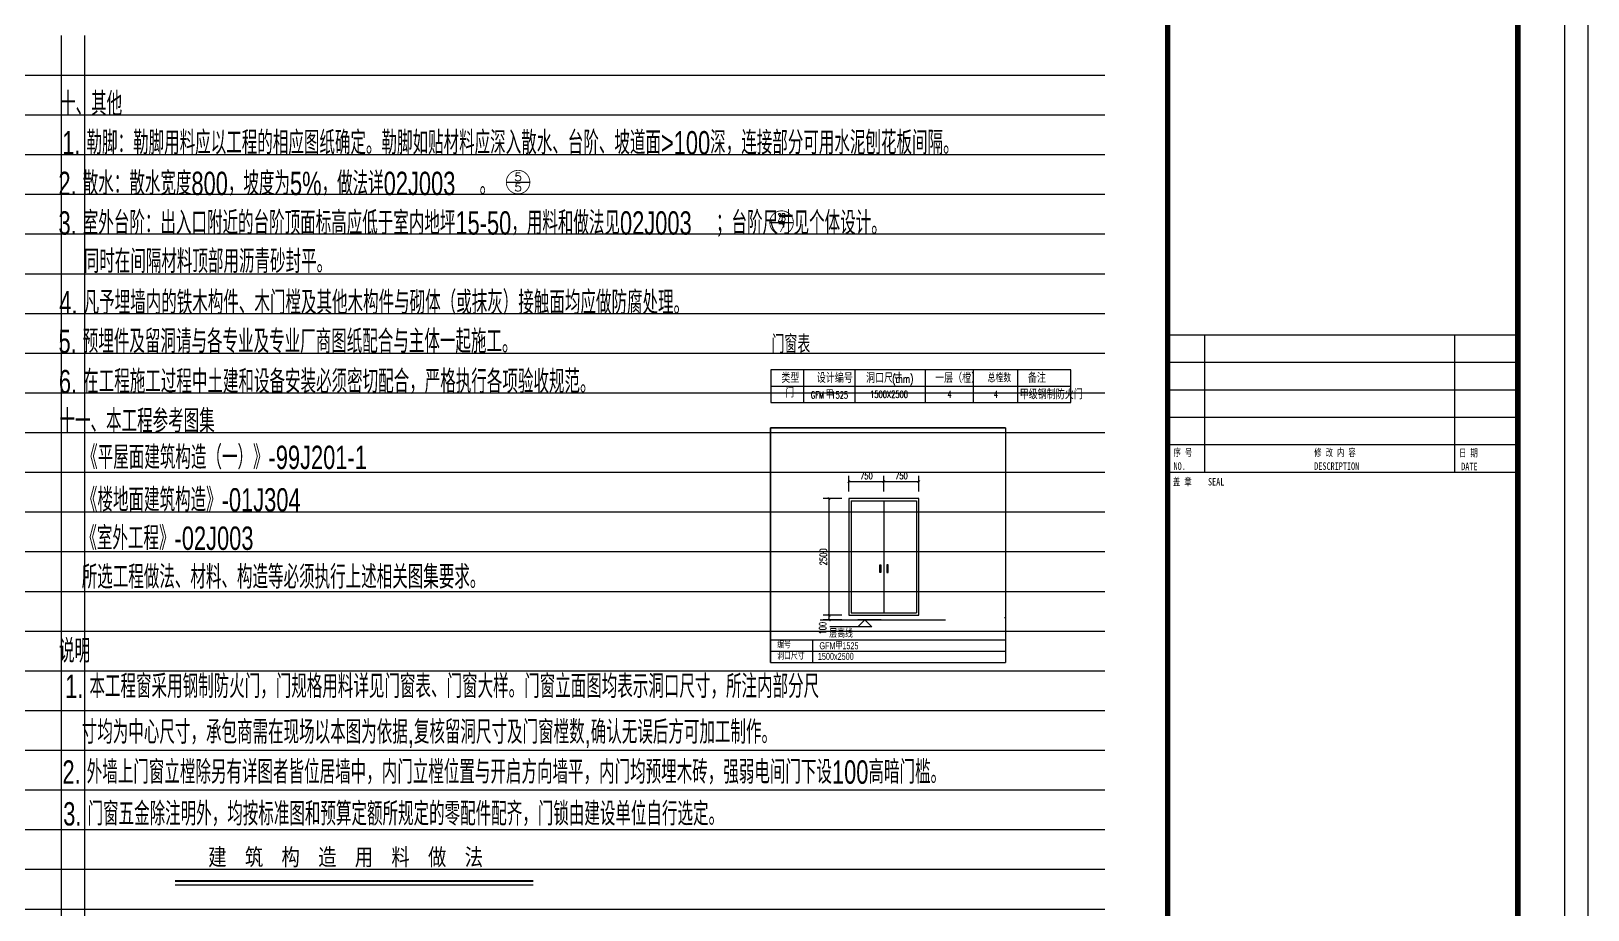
# Model space of a CAD drawing. Extents: x 17032 to 90126, y 10699 to 170399.
# Drawn here: x 56786 to 90126, y 117527 to 136336 of the extents above; entities that cross this region are included whole.
import ezdxf
from ezdxf.enums import TextEntityAlignment as Align

# ---------------------------------------------------------------- set-up
doc = ezdxf.new("R2010")
doc.units = 0
doc.header["$LTSCALE"] = 1000
doc.header["$MEASUREMENT"] = 0
for name, color, linetype in [('2017_11-sheet-R$0$C-SHET-TTLB', 11, 'Continuous'), ('2017_11-sheet-R2$0$C-SHET-TTLB', 11, 'Continuous'), ('C-SHET-TTLB', 11, 'Continuous'), ('DIM_ELEV', 3, 'Continuous'), ('DOTE', 1, 'Continuous'), ('P-FRAME', 254, 'Continuous'), ('PUB_DIM', 3, 'Continuous'), ('PUB_TAB', 7, 'Continuous'), ('PUB_TEXT', 7, 'Continuous'), ('图层1', 254, 'Continuous'), ('防火分区', 7, 'Continuous')]:
    doc.layers.add(name, color=color, linetype=linetype)
doc.styles.add('2017_11-sheet-R$0$SHEET-ECADI', font='simhei.ttf', dxfattribs={"width": 0.7})
doc.styles.add('2017_11-sheet-R2$0$SHEET-ECADI', font='simhei.ttf', dxfattribs={"width": 0.7})
doc.styles.add('_TCH_DIM', font='SIMPLEX', dxfattribs={"bigfont": 'GBCBIG'})
doc.styles.add('_TCH_DIM_T3', font='SIMPLEX', dxfattribs={"width": 0.705882, "bigfont": 'GBCBIG'})
doc.styles.add('_TCH_WDTABLE', font='SIMPLEX', dxfattribs={"bigfont": 'GBCBIG'})
doc.styles.add('COMP', font='COMPLEX', dxfattribs={"bigfont": 'hztxt'})
doc.styles.add('HT', font='simhei.ttf', dxfattribs={"height": 4})
doc.styles.add('SMEDI', font='smsim.shx', dxfattribs={"width": 0.7, "bigfont": 'smfs.shx'})
doc.dimstyles.new('_TCH_ARCH&&50', dxfattribs={"dimtxt": 148.75, "dimasz": 50, "dimexe": 125, "dimexo": 150, "dimgap": 50, "dimtad": 1, "dimdec": 0, "dimzin": 0, "dimdsep": 46, "dimtxsty": '_TCH_DIM_T3', "dimblk": 'ARCHTICK', "dimcen": 0.09, "dimclrt": 7, "dimazin": 2, "dimtfac": 1, "dimtdec": 0, "dimtix": 1, "dimtmove": 2, "dimatfit": 3, "dimfxl": 1, "dimtolj": 1, "dimtzin": 0, "dimarcsym": 0})

# ---------------------------------------------------------------- blocks, each defined once
blk = doc.blocks.new('2017_11-sheet-R', base_point=(415, 5))
at = {"layer": '2017_11-sheet-R$0$C-SHET-TTLB'}
blk.add_line((340, 292), (414.5, 292), dxfattribs=at)
at = {"layer": '2017_11-sheet-R$0$C-SHET-TTLB', "style": '2017_11-sheet-R$0$SHEET-ECADI', "width": 0.7}
blk.add_text('盖 章    SEAL', height=1.6, dxfattribs=at).set_placement((341.13, 289.12))
blk = doc.blocks.new('2017_11-sheet-R2', base_point=(415, 5))
at = {"layer": '2017_11-sheet-R2$0$C-SHET-TTLB'}
for p, q in [((340, 321.38), (414.5, 321.38)), ((347.91, 321.38), (347.91, 292)), ((401.42, 321.38), (401.42, 292)), ((340, 315.5), (414.5, 315.5)), ((340, 309.63), (414.5, 309.63)), ((340, 303.75), (414.5, 303.75)), ((340, 297.88), (414.5, 297.88)), ((340, 292), (414.5, 292))]:
    blk.add_line(p, q, dxfattribs=at)
at = {"layer": '2017_11-sheet-R2$0$C-SHET-TTLB', "style": '2017_11-sheet-R2$0$SHEET-ECADI', "width": 0.7}
for s, p in [('序 号', (341.27, 295.38)), ('修 改 内 容', (371.39, 295.38)), ('日 期', (402.4, 295.3)), ('NO.', (341.27, 292.47)), ('DESCRIPTION', (371.39, 292.47)), ('DATE', (402.87, 292.4))]:
    blk.add_text(s, height=1.6, dxfattribs=at).set_placement(p)
blk = doc.blocks.new('tukuang')
at = {"layer": 'C-SHET-TTLB'}
for points in [[(75902, 21920), (75902, -21080), (15502, -21080), (15502, 21920)], [(75402, 21420), (75402, -20580), (16002, -20580), (16002, 21420)]]:
    blk.add_lwpolyline(points, close=True, dxfattribs=at)
at = {"layer": 'C-SHET-TTLB', "const_width": 120}
blk.add_lwpolyline([(17842, 20420), (74402, 20420), (74402, -19580), (17842, -19580)], close=True, dxfattribs=at)
at = {"layer": 'C-SHET-TTLB'}
blk.add_lwpolyline([(66902, 20420, 120, 120, 0), (66902, -19580, 90, 90, 0)], format="xyseb", dxfattribs=at)
at = {"layer": 'C-SHET-TTLB', "xscale": 100, "yscale": 100, "zscale": 100}
for name in ['2017_11-sheet-R2', '2017_11-sheet-R']:
    blk.add_blockref(name, (74402, -19580), dxfattribs=at)
blk = doc.blocks.new('_INDEX2')
blk.add_line((-0.5, 0), (0.5, 0))
at = {"const_width": 0.035}
blk.add_lwpolyline([(-0.5, 0, 1), (0.5, 0, 1)], format="xyb", close=True, dxfattribs=at)
at = {"style": 'COMP'}
for tag, width, p, p2 in [('1', 2.333333, (-0.17, 0.05), (0.17, 0.05)), ('-', 1.166667, (-0.17, -0.39), (0.17, -0.39))]:
    blk.add_attdef(tag, text='', height=0.34, dxfattribs=dict(at, width=width)).set_placement(p, p2, align=Align.FIT)
blk = doc.blocks.new('_ArchTick')
at = {"color": 0, "linetype": 'ByBlock', "const_width": 0.4}
blk.add_lwpolyline([(-0.5, -0.5), (0.5, 0.5)], dxfattribs=at)
blk = doc.blocks.new('*D59')
at = {"layer": 'Defpoints', "color": 0}
for p in [(75050, 126693), (74300, 126332), (75050, 126332)]:
    blk.add_point(p, dxfattribs=at)
at = {"layer": 'PUB_DIM', "color": 0, "lineweight": -2}
for p, q in [((74300, 126482), (74300, 126818)), ((74300, 126693), (75050, 126693)), ((75050, 126482), (75050, 126818))]:
    blk.add_line(p, q, dxfattribs=at)
at = {"layer": 'PUB_DIM', "color": 0, "lineweight": -2, "xscale": 50, "yscale": 50, "zscale": 50, "rotation": 180}
blk.add_blockref('_ArchTick', (74300, 126693), dxfattribs=at)
at = {"layer": 'PUB_DIM', "color": 0, "lineweight": -2, "xscale": 50, "yscale": 50, "zscale": 50}
blk.add_blockref('_ArchTick', (75050, 126693), dxfattribs=at)
at = {"layer": 'PUB_DIM', "color": 7, "insert": (74675, 126817), "char_height": 148.8, "attachment_point": 5, "style": '_TCH_DIM_T3'}
blk.add_mtext('\\A1;750', dxfattribs=at)
blk = doc.blocks.new('*D60')
at = {"layer": 'Defpoints', "color": 0}
for p in [(75800, 126693), (75050, 126332), (75800, 126332)]:
    blk.add_point(p, dxfattribs=at)
at = {"layer": 'PUB_DIM', "color": 0, "lineweight": -2}
for p, q in [((75050, 126482), (75050, 126818)), ((75050, 126693), (75800, 126693)), ((75800, 126482), (75800, 126818))]:
    blk.add_line(p, q, dxfattribs=at)
at = {"layer": 'PUB_DIM', "color": 0, "lineweight": -2, "xscale": 50, "yscale": 50, "zscale": 50, "rotation": 180}
blk.add_blockref('_ArchTick', (75050, 126693), dxfattribs=at)
at = {"layer": 'PUB_DIM', "color": 0, "lineweight": -2, "xscale": 50, "yscale": 50, "zscale": 50}
blk.add_blockref('_ArchTick', (75800, 126693), dxfattribs=at)
at = {"layer": 'PUB_DIM', "color": 7, "insert": (75425, 126817), "char_height": 148.8, "attachment_point": 5, "style": '_TCH_DIM_T3'}
blk.add_mtext('\\A1;750', dxfattribs=at)
blk = doc.blocks.new('*D61')
at = {"layer": 'Defpoints', "color": 0}
for p in [(73875, 123832), (74300, 123832), (74300, 123732)]:
    blk.add_point(p, dxfattribs=at)
at = {"layer": 'PUB_DIM', "color": 0, "lineweight": -2}
for p, q in [((74150, 123832), (73750, 123832)), ((74150, 123732), (73750, 123732)), ((73875, 123732), (73875, 123832))]:
    blk.add_line(p, q, dxfattribs=at)
at = {"layer": 'PUB_DIM', "color": 0, "lineweight": -2, "xscale": 50, "yscale": 50, "zscale": 50}
for p, rotation in [((73875, 123832), 90), ((73875, 123732), 270)]:
    blk.add_blockref('_ArchTick', p, dxfattribs=dict(at, rotation=rotation))
at = {"layer": 'PUB_DIM', "color": 7, "insert": (73738, 123557), "char_height": 148.8, "attachment_point": 5, "rotation": 90, "style": '_TCH_DIM_T3'}
blk.add_mtext('\\A1;100', dxfattribs=at)
blk = doc.blocks.new('*D62')
at = {"layer": 'Defpoints', "color": 0}
for p in [(73875, 126332), (74300, 126332), (74300, 123832)]:
    blk.add_point(p, dxfattribs=at)
at = {"layer": 'PUB_DIM', "color": 0, "lineweight": -2}
for p, q in [((74150, 126332), (73750, 126332)), ((73875, 123832), (73875, 126332)), ((74150, 123832), (73750, 123832))]:
    blk.add_line(p, q, dxfattribs=at)
at = {"layer": 'PUB_DIM', "color": 0, "lineweight": -2, "xscale": 50, "yscale": 50, "zscale": 50}
for p, rotation in [((73875, 126332), 90), ((73875, 123832), 270)]:
    blk.add_blockref('_ArchTick', p, dxfattribs=dict(at, rotation=rotation))
at = {"layer": 'PUB_DIM', "color": 7, "insert": (73751, 125082), "char_height": 148.8, "attachment_point": 5, "rotation": 90, "style": '_TCH_DIM_T3'}
blk.add_mtext('\\A1;2500', dxfattribs=at)

msp = doc.modelspace()

# ---------------------------------------------------------------- linework, layer by layer
msp.add_line((73523.4, 123303.5), (73523.4, 122823.5))
at = {"layer": 'Defpoints', "color": 251}
for p, q in [((57432, 136244.2), (57432, 98308.7)), ((57932, 136244.2), (57932, 98308.7)), ((32126.1, 135394.2), (79778.2, 135394.2)), ((32126.1, 134544.2), (79778.2, 134544.2)), ((32126.1, 133694.2), (79778.2, 133694.2)), ((32126.1, 132844.2), (79778.2, 132844.2)), ((32126.1, 131994.2), (79778.2, 131994.2)), ((32126.1, 131144.2), (79778.2, 131144.2)), ((32126.1, 130294.2), (79778.2, 130294.2)), ((32126.1, 129444.2), (79778.2, 129444.2)), ((32126.1, 128594.2), (79778.2, 128594.2)), ((32126.1, 127744.2), (79778.2, 127744.2)), ((32126.1, 126894.2), (79778.2, 126894.2)), ((32126.1, 126044.2), (79778.2, 126044.2)), ((32126.1, 125194.2), (79778.2, 125194.2)), ((32126.1, 124344.2), (79778.2, 124344.2)), ((32126.1, 123494.2), (79778.2, 123494.2)), ((32126.1, 122644.2), (79778.2, 122644.2)), ((32126.1, 121794.2), (79778.2, 121794.2)), ((32126.1, 120944.2), (79778.2, 120944.2)), ((32126.1, 120094.2), (79778.2, 120094.2)), ((32126.1, 119244.2), (79778.2, 119244.2)), ((32126.1, 118394.2), (79778.2, 118394.2)), ((32126.1, 117544.2), (79778.2, 117544.2))]:
    msp.add_line(p, q, dxfattribs=at)
at = {"layer": 'DIM_ELEV'}
for p, q in [((74643.7, 123731.5), (74493.7, 123581.5)), ((74993.7, 123731.5), (74493.7, 123731.5)), ((74643.7, 123731.5), (74793.7, 123581.5)), ((74793.7, 123581.5), (73893.7, 123581.5))]:
    msp.add_line(p, q, dxfattribs=at)
at = {"layer": 'DOTE'}
for p, q in [((73686.3, 123731.5), (76368.9, 123731.5)), ((77632.9, 123787.4), (77656.6, 123787.4))]:
    msp.add_line(p, q, dxfattribs=at)
at = {"layer": 'P-FRAME', "ltscale": 0.01}
for p, q in [((75799.7, 126331.5), (74299.7, 126331.5)), ((74299.7, 126331.5), (74299.7, 123831.5)), ((74349.7, 126281.5), (74349.7, 123881.5)), ((74349.7, 126281.5), (75749.7, 126281.5)), ((75049.7, 126281.5), (75049.7, 123881.5)), ((75749.7, 126281.5), (75749.7, 123881.5)), ((75799.7, 123831.5), (75799.7, 126331.5)), ((74299.7, 123831.5), (75799.7, 123831.5)), ((74349.7, 123881.5), (75749.7, 123881.5))]:
    msp.add_line(p, q, dxfattribs=at)
for points in [[(74959.8, 124910.8), (74986.7, 124910.8), (74986.7, 124745.8), (74959.8, 124745.8)], [(75139.5, 124910.8), (75112.6, 124910.8), (75112.6, 124745.8), (75139.5, 124745.8)]]:
    msp.add_lwpolyline(points, close=True, dxfattribs=at)
at = {"layer": 'PUB_TAB'}
for points in [[(79052.5, 128384.5), (79052.5, 129084.5), (72629.9, 129084.5), (72629.9, 128384.5)], [(73329.9, 129084.5), (73329.9, 128384.5)], [(74429.9, 129084.5), (74429.9, 128384.5)], [(75929.9, 129084.5), (75929.9, 128384.5)], [(76965, 129084.5), (76965, 128384.5)], [(76965, 129084.5), (76965, 128384.5)], [(76965, 129084.5), (76965, 128384.5)], [(77913, 129084.5), (77913, 128384.5)], [(72629.9, 128734.5), (79052.5, 128734.5)], [(72629.9, 128384.5), (79052.5, 128384.5)]]:
    msp.add_lwpolyline(points, dxfattribs=at)
at = {"layer": '图层1'}
for p, q in [((72623.4, 127841.7), (77656.6, 127841.7)), ((72623.4, 127841.7), (72623.4, 122823.5)), ((77656.6, 127841.7), (77656.6, 122823.5)), ((72623.4, 123303.5), (77656.6, 123303.5)), ((72623.4, 123063.5), (77656.6, 123063.5)), ((72623.4, 122823.5), (77656.6, 122823.5))]:
    msp.add_line(p, q, dxfattribs=at)
for points in [[(77656.6, 127841.7), (72623.4, 127841.7)], [(72623.4, 122823.5), (72623.4, 127841.7), (77656.6, 127841.7)]]:
    msp.add_lwpolyline(points, dxfattribs=at)
at = {"layer": '防火分区'}
msp.add_line((59869.6, 118063.5), (67541.5, 118063.5), dxfattribs=at)
at = {"layer": '防火分区', "const_width": 40}
msp.add_lwpolyline([(59869.6, 118143.5), (67541.5, 118143.5)], dxfattribs=at)

# ---------------------------------------------------------------- block references
at = {"layer": 'C-SHET-TTLB'}
msp.add_blockref('tukuang', (14224.3, 117778.3), dxfattribs=at)
at = {"layer": 'PUB_TEXT', "color": 7}
ref = msp.add_blockref('_INDEX2', (67215.3, 133104.2), dxfattribs=dict(at, xscale=504, yscale=504, zscale=504))
ref.add_attrib('1', '5', dxfattribs={"layer": '0', "height": 171.4, "style": 'COMP', "width": 1.5}).set_placement((67129.6, 133129.4), (67301, 133129.4), align=Align.FIT)
ref.add_attrib('-', '5', dxfattribs={"layer": '0', "height": 171.4, "style": 'COMP', "width": 1.5}).set_placement((67129.6, 132907.7), (67301, 132907.7), align=Align.FIT)
ref = msp.add_blockref('_INDEX2', (72858.8, 132238.2), dxfattribs=dict(at, xscale=504, yscale=504, zscale=504))
ref.add_attrib('1', '2B', dxfattribs={"layer": '0', "height": 171.36, "style": 'COMP', "width": 0.567568}).set_placement((72773.1, 132263.4), (72944.5, 132263.4), align=Align.FIT)
ref.add_attrib('-', '7', dxfattribs={"layer": '0', "height": 171.4, "style": 'COMP', "width": 1.5}).set_placement((72773.1, 132041.6), (72944.5, 132041.6), align=Align.FIT)

# ---------------------------------------------------------------- texts
at = {"layer": 'PUB_TAB', "style": '_TCH_WDTABLE'}
for s, height, p in [('门窗表', 385.82, (72640.4, 129443.7)), ('一层（樘）', 192.91, (76146.7, 128809.5)), ('类型', 192.91, (72854.3, 128809.5)), ('门', 192.9, (72933, 128496.3)), ('设计编号', 192.91, (73612.8, 128809.5)), ('洞口尺寸', 192.91, (74667.6, 128809.5)), ('总樘数', 168.79, (77269.6, 128822)), ('备注', 192.91, (78133.3, 128809.5)), ('甲', 168.8, (73800.9, 128472)), ('甲级钢制防火门', 192.91, (77957.7, 128459.5))]:
    msp.add_text(s, height=height, dxfattribs=at).set_placement(p)
at = {"layer": 'PUB_TAB', "style": '_TCH_WDTABLE', "width": 0.705882}
for s, height, p in [('(mm)', 170, (75229.3, 128809.5)), ('GFM', 148.75, (73485.9, 128472)), ('1525', 148.75, (73923.8, 128472)), ('1500X2500', 148.75, (74754.9, 128485.1))]:
    msp.add_text(s, height=height, dxfattribs=at).set_placement(p)
at = {"layer": 'PUB_TAB', "color": 5, "style": '_TCH_WDTABLE', "width": 0.705882}
for p in [(76409.9, 128485.1), (77401.5, 128485.1)]:
    msp.add_text('4', height=148.8, dxfattribs=at).set_placement(p)
at = {"layer": 'PUB_TEXT', "color": 7}
for s, height, style, width, p in [('十、其他', 500, 'SMEDI', 0.7, (57406.6, 134529.4)), ('1. 勒脚：勒脚用料应以工程的相应图纸确定。勒脚如贴材料应深入散水、台阶、坡道面>100深，连接部分可用水泥刨花板间隔。', 500, 'SMEDI', 0.7, (57452.3, 133697.5)), ('2. 散水：散水宽度800，坡度为5%%%，做法详02J003    。', 500, 'SMEDI', 0.7, (57371.2, 132827.6)), ('3. 室外台阶：出入口附近的台阶顶面标高应低于室内地坪15-50，用料和做法见02J003    ；台阶尺寸见个体设计。', 500, 'SMEDI', 0.7, (57372.6, 131980.2)), ('同时在间隔材料顶部用沥青砂封平。', 500, 'SMEDI', 0.7, (57913.4, 131157.7)), ('4. 凡予埋墙内的铁木构件、木门樘及其他木构件与砌体（或抹灰）接触面均应做防腐处理。', 500, 'SMEDI', 0.7, (57389.9, 130275.6)), ('5. 预埋件及留洞请与各专业及专业厂商图纸配合与主体一起施工。', 500, 'SMEDI', 0.7, (57372.8, 129444.7)), ('6. 在工程施工过程中土建和设备安装必须密切配合，严格执行各项验收规范。', 500, 'SMEDI', 0.7, (57380.9, 128584.8)), ('十一、本工程参考图集', 500, 'SMEDI', 0.7, (57393.8, 127739.3)), ('《平屋面建筑构造（一）》-99J201-1', 500, 'SMEDI', 0.7, (57880.5, 126962.5)), ('《楼地面建筑构造》-01J304', 500, 'SMEDI', 0.7, (57873.9, 126053.1)), ('《室外工程》-02J003', 500, 'SMEDI', 0.7, (57862.4, 125231.8)), (' 所选工程做法、材料、构造等必须执行上述相关图集要求。', 500, 'SMEDI', 0.7, (57739.7, 124402.2)), ('说明', 500, 'SMEDI', 0.7, (57384.4, 122819.5)), ('1. 本工程窗采用钢制防火门，门规格用料详见门窗表、门窗大样。门窗立面图均表示洞口尺寸，所注内部分尺', 500, 'SMEDI', 0.7, (57514.8, 122060.5)), ('寸均为中心尺寸，承包商需在现场以本图为依据,复核留洞尺寸及门窗樘数,确认无误后方可加工制作。', 500, 'SMEDI', 0.7, (57870.7, 121081)), ('2. 外墙上门窗立樘除另有详图者皆位居墙中，内门立樘位置与开启方向墙平，内门均预埋木砖，强弱电间门下设100高暗门槛。', 500, 'SMEDI', 0.7, (57456.9, 120226.8)), ('3. 门窗五金除注明外，均按标准图和预算定额所规定的零配件配齐，门锁由建设单位自行选定。', 500, 'SMEDI', 0.7, (57474.1, 119332.1)), ('建  筑  构  造  用  料  做  法', 360, 'HT', 0.8, (60578.9, 118477.4))]:
    msp.add_text(s, height=height, dxfattribs=dict(at, style=style, width=width)).set_placement(p)
at = {"layer": 'PUB_TEXT', "style": '_TCH_DIM'}
msp.add_text('层高线', height=168.79, dxfattribs=at).set_placement((73878.7, 123354))
at = {"layer": 'PUB_TEXT', "style": 'SMEDI', "width": 0.75}
for s, p in [('洞口尺寸', (72765.2, 122885.6)), ('编号', (72765.2, 123127.7)), ('1500x2500', (73635.2, 122878.1)), ('GFM甲1525', (73668.4, 123104.9))]:
    msp.add_text(s, height=150, dxfattribs=at).set_placement(p)

# ---------------------------------------------------------------- dimensions: what is measured, and where the dimension line sits
at = {"layer": 'PUB_DIM'}
for p1, p2, distance, picture, middle in [((74299.7, 126331.5), (75049.7, 126331.5), 361.1, '*D59', (74674.7, 126816.9)), ((75049.7, 126331.5), (75799.7, 126331.5), 361.1, '*D60', (75424.7, 126816.9)), ((74299.7, 123831.5), (74299.7, 126331.5), 424.6, '*D62', (73750.7, 125081.5))]:
    dim = msp.add_aligned_dim(p1=p1, p2=p2, distance=distance, dimstyle='_TCH_ARCH&&50', dxfattribs=at)
    dim.commit()
    dim.dimension.update_dxf_attribs({"geometry": picture, "text_midpoint": middle})
dim = msp.add_linear_dim(base=(73875.1, 123831.5), p1=(74299.7, 123731.5), p2=(74299.7, 123831.5), angle=90, dimstyle='_TCH_ARCH&&50', dxfattribs=at)
dim.commit()
dim.dimension.update_dxf_attribs({"geometry": '*D61', "text_midpoint": (73737.6, 123556.5), "dimtype": 129})

doc.saveas('drawing.dxf')
